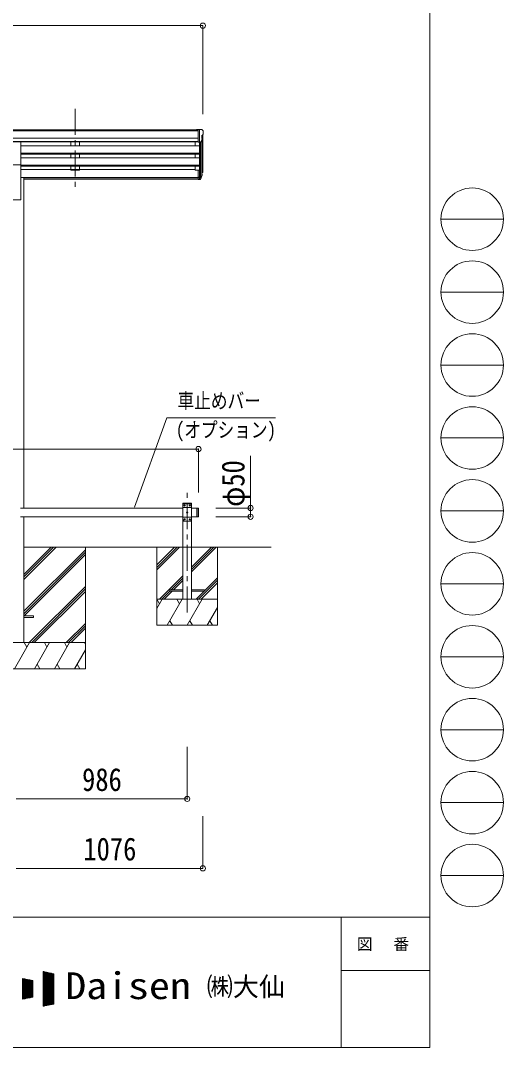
# Model space of a CAD drawing. Units: millimetres at full size, sheet at 1:30. Extents: x -8432 to 8432, y -5820 to 5820.
# Drawn here: x 5650 to 8432, y -5820 to 94 of the extents above; entities that cross this region are included whole.
import ezdxf
from ezdxf.enums import TextEntityAlignment as Align

# ---------------------------------------------------------------- set-up
doc = ezdxf.new("R2010")
doc.units = ezdxf.units.MM
doc.header["$LTSCALE"] = 30
doc.header["$PDMODE"] = 32
doc.header["$PDSIZE"] = 30
doc.linetypes.add('CHAIN1', pattern=[8, 5, -1, 1, -1])
for name, color, linetype, lineweight in [('0-0_0', 7, 'Continuous', 9), ('0-1_本体', 5, 'CHAIN1', 9), ('0-3_ELV2', 4, 'Continuous', 9), ('0-6_OTH_LINE', 6, 'Continuous', 9), ('0-7_SHAPE', 6, 'Continuous', 9), ('F-0_240', 7, 'Continuous', 9)]:
    doc.layers.add(name, color=color, linetype=linetype, lineweight=lineweight)
doc.styles.add('ＭＳ ゴシック', font='')
doc.styles.get('ＭＳ ゴシック').set_extended_font_data('MS Gothic')

msp = doc.modelspace()

# ---------------------------------------------------------------- linework, layer by layer
at = {"layer": '0-0_0'}
for p, q in [((5669.33, -2938.6), (7094.37, -2938.6)), ((5669.33, -3124.23), (5854.97, -2938.6)), ((5669.33, -3110.08), (5840.82, -2938.6)), ((5669.33, -3095.94), (5826.68, -2938.6)), ((5669.33, -3308.07), (6024.13, -2953.27)), ((6024.13, -2938.6), (6024.13, -3638.59)), ((6435.33, -3069.23), (6565.97, -2938.6)), ((6435.33, -3055.09), (6551.83, -2938.6)), ((6435.33, -3040.94), (6537.68, -2938.6)), ((6435.33, -2938.6), (6435.33, -3388.6)), ((6635.33, -3053.08), (6749.82, -2938.6)), ((6635.33, -3067.22), (6763.96, -2938.6)), ((6635.33, -3081.36), (6778.1, -2938.6)), ((5669.33, -3322.21), (6024.13, -2967.42)), ((5671.59, -3334.1), (6024.13, -2981.56)), ((6449.81, -3238.6), (6585.33, -3103.08)), ((6517.95, -3184.6), (6585.33, -3117.22)), ((6532.1, -3184.6), (6585.33, -3131.36)), ((6676.09, -3238.6), (6785.33, -3129.35)), ((6710.33, -3190.21), (6785.33, -3115.21)), ((5700.94, -3488.59), (6024.13, -3165.41)), ((5715.09, -3488.59), (6024.13, -3179.55)), ((6463.95, -3238.6), (6510.33, -3192.22)), ((6478.1, -3238.6), (6524.1, -3192.6)), ((6661.94, -3238.6), (6707.95, -3192.6)), ((6690.23, -3238.6), (6785.33, -3143.49)), ((5729.23, -3488.59), (6024.13, -3193.69)), ((6435.33, -3238.6), (6785.33, -3238.6)), ((6435.33, -3291.71), (6466, -3238.6)), ((6451, -3264.58), (6436, -3238.6)), ((6494.87, -3388.6), (6581.47, -3238.6)), ((6566.47, -3264.58), (6551.47, -3238.6)), ((6610.34, -3388.6), (6696.94, -3238.6)), ((6681.94, -3264.58), (6666.94, -3238.6)), ((6725.81, -3388.6), (6785.33, -3285.49)), ((6509.87, -3362.62), (6524.87, -3388.6)), ((6625.34, -3362.62), (6640.34, -3388.6)), ((6740.81, -3362.62), (6755.81, -3388.6)), ((5913.08, -3488.59), (6024.13, -3377.54)), ((5927.22, -3488.59), (6024.13, -3391.68)), ((5941.36, -3488.59), (6024.13, -3405.82)), ((6024.13, -3488.59), (5224.13, -3488.59)), ((5615.29, -3638.59), (5701.89, -3488.59)), ((5686.89, -3514.58), (5671.89, -3488.59)), ((5730.76, -3638.59), (5817.36, -3488.59)), ((5802.36, -3514.58), (5787.36, -3488.59)), ((5846.23, -3638.59), (5932.83, -3488.59)), ((5902.83, -3488.59), (5917.83, -3514.58)), ((6018.3, -3488.59), (6024.13, -3498.69)), ((5961.7, -3638.59), (6024.13, -3530.46)), ((5224.13, -3638.59), (6024.13, -3638.59)), ((5745.76, -3612.62), (5760.76, -3638.59)), ((5861.23, -3612.62), (5876.23, -3638.59)), ((5976.7, -3612.62), (5991.7, -3638.59))]:
    msp.add_line(p, q, dxfattribs=at)
msp.add_lwpolyline([(6435.33, -3388.6), (6785.33, -3388.6), (6785.33, -2938.6)], dxfattribs=at)
at = {"layer": '0-1_本体'}
for p, q in [((5964.33, -414.19), (5964.33, -891.71)), ((6610.33, -3315.15), (6610.33, -2599.12))]:
    msp.add_line(p, q, dxfattribs=at)
at = {"layer": '0-3_ELV2'}
for p, q in [((6673.83, -535.2), (1674.83, -535.2)), ((6673.83, -540.42), (1674.83, -540.42)), ((6673.83, -583.95), (1674.83, -583.95)), ((6663.83, -535.2), (6663.83, -533.68)), ((6692.33, -533.6), (6673.83, -533.6)), ((6680.33, -533.6), (6680.33, -767.32)), ((6687.96, -604.77), (6696.96, -589.17)), ((6692.33, -533.6), (6694.67, -533.74)), ((6694.33, -568.11), (6694.33, -584.39)), ((6699.8, -564.78), (6694.48, -567.85)), ((6695.43, -534.16), (6699.49, -539.97)), ((6700.33, -564.17), (6700.33, -766.95)), ((6702.33, -542.97), (6702.33, -543.6)), ((6673.83, -601.8), (1674.83, -601.8)), ((5596.83, -604.23), (5651.83, -604.23)), ((5651.83, -736.02), (5651.83, -604.23)), ((6673.83, -605.05), (5651.83, -605.05)), ((6680.33, -627.11), (5651.83, -627.11)), ((5939.33, -605.15), (5939.33, -627.01)), ((5989.33, -627.01), (5939.33, -627.01)), ((5989.33, -605.15), (5989.33, -627.01)), ((6655.33, -605.05), (6655.33, -627.11)), ((6673.83, -605.58), (6680.33, -605.58)), ((6680.33, -606.58), (6685.54, -606.26)), ((6686.34, -606.1), (6686.34, -812.1)), ((6695.36, -591.94), (6695.36, -793.66)), ((6680.33, -668.99), (5651.83, -668.99)), ((6680.33, -670.48), (5651.83, -670.48)), ((6680.33, -674.8), (5651.83, -674.8)), ((6680.33, -697.21), (5651.83, -697.21)), ((5939.33, -674.8), (5939.33, -697.12)), ((5989.33, -697.12), (5939.33, -697.12)), ((5989.33, -697.12), (5989.33, -674.8)), ((6655.33, -674.8), (6655.33, -697.21)), ((5596.83, -736.02), (5651.83, -736.02)), ((5651.83, -736.02), (5651.83, -938.6)), ((6680.33, -739.09), (5651.83, -739.09)), ((6680.33, -740.59), (5651.83, -740.59)), ((6680.33, -744.91), (5651.83, -744.91)), ((6655.33, -763.01), (5651.83, -763.01)), ((5939.33, -744.91), (5939.33, -767.95)), ((5989.33, -767.95), (5939.33, -767.95)), ((5989.33, -744.91), (5989.33, -767.95)), ((6655.33, -744.91), (6655.33, -767.95)), ((6655.33, -767.95), (6673.83, -767.95)), ((6673.83, -767.32), (6680.33, -767.32)), ((6673.83, -767.32), (6673.83, -821.35)), ((6680.33, -767.32), (6680.33, -822.09)), ((5669.53, -809.6), (5651.83, -809.6)), ((5669.53, -809.6), (5669.53, -2713.6)), ((6673.83, -810.02), (5669.53, -810.02)), ((6673.83, -811.42), (5669.53, -811.42)), ((6673.83, -819.11), (5669.53, -819.11)), ((6673.83, -807.45), (6680.33, -807.45)), ((6673.83, -812.33), (6680.33, -812.33)), ((6673.83, -821.35), (6680.33, -821.35)), ((6680.33, -812.35), (6685.47, -812.35)), ((6680.33, -814.16), (6685.18, -814.16)), ((6680.33, -822.09), (6685.18, -822.09)), ((6686.77, -811.67), (6694.52, -796.27)), ((6695.97, -796.62), (6687.78, -812.8)), ((6696.59, -797.19), (6687.78, -820.74)), ((6698.64, -780.13), (6695.36, -787.19)), ((6699.24, -781.51), (6695.36, -789.46)), ((6696.93, -792.78), (6696.59, -797.19)), ((5596.83, -938.6), (5651.83, -938.6)), ((5649.33, -2713.6), (6585.33, -2713.6)), ((6585.03, -2688.6), (6585.14, -2686.54)), ((6635.63, -2688.6), (6585.03, -2688.6)), ((6590.33, -2688.6), (6585.33, -2693.6)), ((6585.33, -3238.6), (6585.33, -2688.6)), ((6585.33, -2693.6), (6585.33, -2783.6)), ((6635.33, -2711.3), (6585.33, -2711.3)), ((6634.53, -2685.6), (6586.14, -2685.6)), ((6630.33, -2688.6), (6590.33, -2688.6)), ((6594.07, -2698.18), (6593.23, -2698.18)), ((6593.23, -2698.18), (6593.23, -2699.02)), ((6593.23, -2699.02), (6594.07, -2699.02)), ((6594.91, -2696.5), (6594.91, -2697.34)), ((6595.75, -2696.5), (6594.91, -2696.5)), ((6594.91, -2699.86), (6594.91, -2700.7)), ((6594.91, -2700.7), (6595.75, -2700.7)), ((6595.75, -2697.34), (6595.75, -2696.5)), ((6595.75, -2700.7), (6595.75, -2699.86)), ((6597.43, -2698.18), (6596.59, -2698.18)), ((6596.59, -2699.02), (6597.43, -2699.02)), ((6597.43, -2699.02), (6597.43, -2698.18)), ((6624.07, -2698.18), (6623.23, -2698.18)), ((6623.23, -2698.18), (6623.23, -2699.02)), ((6623.23, -2699.02), (6624.07, -2699.02)), ((6624.91, -2696.5), (6624.91, -2697.34)), ((6625.75, -2696.5), (6624.91, -2696.5)), ((6624.91, -2699.86), (6624.91, -2700.7)), ((6624.91, -2700.7), (6625.75, -2700.7)), ((6625.75, -2697.34), (6625.75, -2696.5)), ((6625.75, -2700.7), (6625.75, -2699.86)), ((6627.43, -2698.18), (6626.59, -2698.18)), ((6626.59, -2699.02), (6627.43, -2699.02)), ((6627.43, -2699.02), (6627.43, -2698.18)), ((6630.33, -2688.6), (6635.33, -2693.6)), ((6635.33, -3238.6), (6635.33, -2688.6)), ((6635.33, -2783.6), (6635.33, -2693.6)), ((6635.33, -2713.6), (6665.33, -2713.6)), ((6635.63, -2688.6), (6635.53, -2686.54)), ((6673.33, -2713.6), (6665.33, -2713.6)), ((6665.33, -2713.6), (6665.33, -2763.6)), ((5649.33, -2763.6), (6585.33, -2763.6)), ((5669.33, -2763.6), (5669.33, -3488.6)), ((6635.33, -2765.9), (6585.33, -2765.9)), ((6594.07, -2778.18), (6593.23, -2778.18)), ((6593.23, -2778.18), (6593.23, -2779.02)), ((6593.23, -2779.02), (6594.07, -2779.02)), ((6594.91, -2776.5), (6594.91, -2777.34)), ((6595.75, -2776.5), (6594.91, -2776.5)), ((6595.75, -2777.34), (6595.75, -2776.5)), ((6597.43, -2778.18), (6596.59, -2778.18)), ((6596.59, -2779.02), (6597.43, -2779.02)), ((6597.43, -2779.02), (6597.43, -2778.18)), ((6609.07, -2738.18), (6608.23, -2738.18)), ((6608.23, -2738.18), (6608.23, -2739.02)), ((6608.23, -2739.02), (6609.07, -2739.02)), ((6609.91, -2736.5), (6609.91, -2737.34)), ((6610.75, -2736.5), (6609.91, -2736.5)), ((6609.91, -2739.86), (6609.91, -2740.7)), ((6609.91, -2740.7), (6610.75, -2740.7)), ((6610.75, -2737.34), (6610.75, -2736.5)), ((6610.75, -2740.7), (6610.75, -2739.86)), ((6612.43, -2738.18), (6611.59, -2738.18)), ((6611.59, -2739.02), (6612.43, -2739.02)), ((6612.43, -2739.02), (6612.43, -2738.18)), ((6624.07, -2778.18), (6623.23, -2778.18)), ((6623.23, -2778.18), (6623.23, -2779.02)), ((6623.23, -2779.02), (6624.07, -2779.02)), ((6624.91, -2776.5), (6624.91, -2777.34)), ((6625.75, -2776.5), (6624.91, -2776.5)), ((6625.75, -2777.34), (6625.75, -2776.5)), ((6627.43, -2778.18), (6626.59, -2778.18)), ((6626.59, -2779.02), (6627.43, -2779.02)), ((6627.43, -2779.02), (6627.43, -2778.18)), ((6635.33, -2763.6), (6665.33, -2763.6)), ((6673.33, -2763.6), (6665.33, -2763.6)), ((6590.33, -2788.6), (6585.33, -2783.6)), ((6590.33, -2788.6), (6630.33, -2788.6)), ((6594.91, -2779.86), (6594.91, -2780.7)), ((6594.91, -2780.7), (6595.75, -2780.7)), ((6595.75, -2780.7), (6595.75, -2779.86)), ((6624.91, -2779.86), (6624.91, -2780.7)), ((6624.91, -2780.7), (6625.75, -2780.7)), ((6625.75, -2780.7), (6625.75, -2779.86)), ((6630.33, -2788.6), (6635.33, -2783.6)), ((6585.33, -3184.6), (6510.33, -3184.6)), ((6510.33, -3184.6), (6510.33, -3192.6)), ((6510.33, -3192.6), (6585.33, -3192.6)), ((6710.33, -3184.6), (6635.33, -3184.6)), ((6635.33, -3192.6), (6710.33, -3192.6)), ((6710.33, -3192.6), (6710.33, -3184.6)), ((5669.33, -3334.1), (5724.13, -3334.1)), ((5669.33, -3343.1), (5724.13, -3343.1)), ((5724.13, -3334.1), (5724.13, -3343.1))]:
    msp.add_line(p, q, dxfattribs=at)
for points in [[(6673.83, -605.58), (6673.83, -533.6), (6663.83, -533.68)], [(6675.33, -2715.6), (6673.33, -2713.6), (6673.33, -2763.6)], [(6675.33, -2715.6), (6675.33, -2761.6), (6673.33, -2763.6)]]:
    msp.add_lwpolyline(points, dxfattribs=at)
for centre in [(6595.33, -2698.6), (6625.33, -2698.6), (6595.33, -2778.6), (6610.33, -2738.6), (6625.33, -2778.6)]:
    msp.add_circle(centre, 3.5, dxfattribs=at)
for centre, radius, start, end in [((6694.63, -568.11), 0.3, 120, 180), ((6694.63, -584.39), 0.3, 180, 265.2833), ((6694.36, -587.67), 3, 330, 85.2833), ((6694.61, -534.74), 1, 35, 86.5), ((6699.33, -542.97), 3, 0, 87), ((6695.43, -560.41), 6.18, 315.00103, 354.2965), ((6500.33, -543.6), 202, 355.05096, 0), ((6685.36, -603.27), 3, 273.5, 330), ((6669.75, -770.63), 30.41, 341.80266, 352.8448), ((6671.15, -772.39), 29.53, 342.01856, 353.49194), ((6586.14, -2686.6), 1, 90, 176.99994), ((6594.07, -2697.34), 0.84, 270, 0), ((6594.07, -2699.86), 0.84, 0, 90), ((6596.59, -2697.34), 0.84, 180, 270), ((6596.59, -2699.86), 0.84, 90, 180), ((6624.07, -2697.34), 0.84, 270, 0), ((6624.07, -2699.86), 0.84, 0, 90), ((6626.59, -2697.34), 0.84, 180, 270), ((6626.59, -2699.86), 0.84, 90, 180), ((6634.53, -2686.6), 1, 3.00011, 90), ((6594.07, -2777.34), 0.84, 270, 0), ((6594.07, -2779.86), 0.84, 0, 90), ((6596.59, -2777.34), 0.84, 180, 270), ((6596.59, -2779.86), 0.84, 90, 180), ((6609.07, -2737.34), 0.84, 270, 0), ((6609.07, -2739.86), 0.84, 0, 90), ((6611.59, -2737.34), 0.84, 180, 270), ((6611.59, -2739.86), 0.84, 90, 180), ((6624.07, -2777.34), 0.84, 270, 0), ((6624.07, -2779.86), 0.84, 0, 90), ((6626.59, -2777.34), 0.84, 180, 270), ((6626.59, -2779.86), 0.84, 90, 180)]:
    msp.add_arc(centre, radius, start, end, dxfattribs=at)
for centre, major_axis, ratio, start_param, end_param in [((6612.47, -766.15), (-87.93, 4.42), 0.541684, 3.060334, 3.2172517), ((6611.68, -772.82), (89.06, 1.43), 0.57596, 6.1985533, 6.3701348), ((6685.18, -811.45), (3, 0), 0.90356, 4.712389, 5.7595865), ((6685.18, -819.38), (-3, 0), 0.90356, 1.5707963, 2.6179939), ((6685.47, -810.99), (1.5, 0), 0.90356, 4.712389, 5.7595865), ((6610.42, -772.73), (88.05, 0), 0.90356, 5.9828017, 6.0168888), ((6695.62, -792.78), (-1.3, 0), 0.90356, 2.9359903, 4.9130961), ((6609.7, -776.59), (89.07, 0), 0.90356, 6.0316505, 6.077583)]:
    msp.add_ellipse(centre, major_axis=major_axis, ratio=ratio, start_param=start_param, end_param=end_param, dxfattribs=at)
at = {"layer": '0-6_OTH_LINE'}
for p, q in [((1648.33, 64.8), (6700.33, 64.8)), ((6700.33, 64.8), (6700.33, -444.77)), ((1673.33, -2373.84), (6675.33, -2373.84)), ((6675.33, -2373.84), (6675.33, -2623.84)), ((6975.33, -2713.6), (6775.33, -2713.6)), ((6975.33, -2763.6), (6775.33, -2763.6)), ((6610.33, -4388.54), (6610.33, -4088.54)), ((5624.33, -4388.54), (6610.33, -4388.54)), ((6700.33, -4788.54), (6700.33, -4488.54)), ((5624.33, -4788.54), (6700.33, -4788.54))]:
    msp.add_line(p, q, dxfattribs=at)
msp.add_lwpolyline([(6975.33, -2763.6), (6975.33, -2713.6), (6975.33, -2412.01)], dxfattribs=at)
for p in [(6700.33, 64.8), (6675.33, -2373.84), (6975.33, -2713.6), (6975.33, -2763.6), (6610.33, -4388.54), (6700.33, -4788.54)]:
    msp.add_point(p, dxfattribs=at)
at = {"layer": '0-7_SHAPE'}
for p, q in [((6306.04, -2708.54), (6492.68, -2194.21)), ((6492.68, -2194.21), (7118.28, -2194.21))]:
    msp.add_line(p, q, dxfattribs=at)
at = {"layer": 'F-0_240', "color": 5}
for p, q in [((8007.94, 5820), (8007.94, -5820)), ((-8432.06, -5070), (8007.94, -5070)), ((7497.94, -5070), (7497.94, -5820)), ((7497.94, -5377.5), (8007.94, -5377.5)), ((-8432.06, -5820), (8007.94, -5820))]:
    msp.add_line(p, q, dxfattribs=at)
at = {"layer": 'F-0_240', "color": 4}
for p, q in [((8072.06, -1050), (8432.06, -1050)), ((8072.06, -1470), (8432.06, -1470)), ((8072.06, -1890), (8432.06, -1890)), ((8072.06, -2310), (8432.06, -2310)), ((8072.06, -2730), (8432.06, -2730)), ((8072.06, -3150), (8432.06, -3150)), ((8072.06, -3570), (8432.06, -3570)), ((8072.06, -3990), (8432.06, -3990)), ((8072.06, -4410), (8432.06, -4410)), ((8072.06, -4830), (8432.06, -4830))]:
    msp.add_line(p, q, dxfattribs=at)
at = {"layer": 'F-0_240'}
for p, q in [((5661.15, -5422.6), (5721.15, -5435.1)), ((5661.15, -5422.6), (5661.15, -5542.6)), ((5661.15, -5425.42), (5674.7, -5425.42)), ((5661.15, -5428.42), (5689.1, -5428.42)), ((5661.15, -5431.42), (5703.5, -5431.42)), ((5661.15, -5434.42), (5717.9, -5434.42)), ((5661.15, -5437.42), (5721.15, -5437.42)), ((5661.15, -5440.42), (5721.15, -5440.42)), ((5662.92, -5542.23), (5662.92, -5422.97)), ((5665.92, -5541.61), (5665.92, -5423.6)), ((5668.92, -5540.98), (5668.92, -5424.22)), ((5671.92, -5540.36), (5671.92, -5424.85)), ((5674.92, -5539.73), (5674.92, -5425.47)), ((5677.92, -5539.11), (5677.92, -5426.1)), ((5680.92, -5538.48), (5680.92, -5426.72)), ((5683.92, -5537.86), (5683.92, -5427.35)), ((5686.92, -5537.23), (5686.92, -5427.97)), ((5689.92, -5536.61), (5689.92, -5428.6)), ((5692.92, -5535.98), (5692.92, -5429.22)), ((5695.92, -5535.36), (5695.92, -5429.85)), ((5698.92, -5534.73), (5698.92, -5430.47)), ((5701.92, -5534.11), (5701.92, -5431.1)), ((5704.92, -5533.48), (5704.92, -5431.72)), ((5707.92, -5532.86), (5707.92, -5432.35)), ((5710.92, -5532.23), (5710.92, -5432.97)), ((5713.92, -5531.61), (5713.92, -5433.6)), ((5716.92, -5530.98), (5716.92, -5434.22)), ((5719.92, -5530.36), (5719.92, -5434.85)), ((5721.15, -5435.1), (5721.15, -5530.1)), ((5781.15, -5382.6), (5841.15, -5395.1)), ((5781.15, -5382.6), (5781.15, -5582.6)), ((5781.15, -5383.42), (5785.1, -5383.42)), ((5781.15, -5386.42), (5799.5, -5386.42)), ((5781.15, -5389.42), (5813.9, -5389.42)), ((5781.15, -5392.42), (5828.3, -5392.42)), ((5781.15, -5395.42), (5841.15, -5395.42)), ((5781.15, -5398.42), (5841.15, -5398.42)), ((5781.15, -5401.42), (5841.15, -5401.42)), ((5781.15, -5404.42), (5841.15, -5404.42)), ((5781.15, -5407.42), (5841.15, -5407.42)), ((5781.15, -5410.42), (5841.15, -5410.42)), ((5781.15, -5413.42), (5841.15, -5413.42)), ((5781.15, -5416.42), (5841.15, -5416.42)), ((5781.15, -5419.42), (5841.15, -5419.42)), ((5781.15, -5422.42), (5841.15, -5422.42)), ((5781.15, -5425.42), (5841.15, -5425.42)), ((5781.15, -5428.42), (5841.15, -5428.42)), ((5781.15, -5431.42), (5841.15, -5431.42)), ((5781.15, -5434.42), (5841.15, -5434.42)), ((5781.15, -5437.42), (5841.15, -5437.42)), ((5781.15, -5440.42), (5841.15, -5440.42)), ((5782.92, -5582.23), (5782.92, -5382.97)), ((5785.92, -5581.61), (5785.92, -5383.6)), ((5788.92, -5580.98), (5788.92, -5384.22)), ((5791.92, -5580.36), (5791.92, -5384.85)), ((5794.92, -5579.73), (5794.92, -5385.47)), ((5797.92, -5579.11), (5797.92, -5386.1)), ((5800.92, -5578.48), (5800.92, -5386.72)), ((5803.92, -5577.86), (5803.92, -5387.35)), ((5806.92, -5577.23), (5806.92, -5387.97)), ((5809.92, -5576.61), (5809.92, -5388.6)), ((5812.92, -5575.98), (5812.92, -5389.22)), ((5815.92, -5575.36), (5815.92, -5389.85)), ((5818.92, -5574.73), (5818.92, -5390.47)), ((5821.92, -5574.11), (5821.92, -5391.1)), ((5824.92, -5573.48), (5824.92, -5391.72)), ((5827.92, -5572.86), (5827.92, -5392.35)), ((5830.92, -5572.23), (5830.92, -5392.97)), ((5833.92, -5571.61), (5833.92, -5393.6)), ((5836.92, -5570.98), (5836.92, -5394.22)), ((5839.92, -5570.36), (5839.92, -5394.85)), ((5841.15, -5395.1), (5841.15, -5570.1)), ((5661.15, -5443.42), (5721.15, -5443.42)), ((5661.15, -5446.42), (5721.15, -5446.42)), ((5661.15, -5449.42), (5721.15, -5449.42)), ((5661.15, -5452.42), (5721.15, -5452.42)), ((5661.15, -5455.42), (5721.15, -5455.42)), ((5661.15, -5458.42), (5721.15, -5458.42)), ((5661.15, -5461.42), (5721.15, -5461.42)), ((5661.15, -5464.42), (5721.15, -5464.42)), ((5661.15, -5467.42), (5721.15, -5467.42)), ((5661.15, -5470.42), (5721.15, -5470.42)), ((5661.15, -5473.42), (5721.15, -5473.42)), ((5661.15, -5476.42), (5721.15, -5476.42)), ((5661.15, -5479.42), (5721.15, -5479.42)), ((5661.15, -5482.42), (5721.15, -5482.42)), ((5661.15, -5485.42), (5721.15, -5485.42)), ((5661.15, -5488.42), (5721.15, -5488.42)), ((5661.15, -5491.42), (5721.15, -5491.42)), ((5661.15, -5494.42), (5721.15, -5494.42)), ((5661.15, -5497.42), (5721.15, -5497.42)), ((5781.15, -5443.42), (5841.15, -5443.42)), ((5781.15, -5446.42), (5841.15, -5446.42)), ((5781.15, -5449.42), (5841.15, -5449.42)), ((5781.15, -5452.42), (5841.15, -5452.42)), ((5781.15, -5455.42), (5841.15, -5455.42)), ((5781.15, -5458.42), (5841.15, -5458.42)), ((5781.15, -5461.42), (5841.15, -5461.42)), ((5781.15, -5464.42), (5841.15, -5464.42)), ((5781.15, -5467.42), (5841.15, -5467.42)), ((5781.15, -5470.42), (5841.15, -5470.42)), ((5781.15, -5473.42), (5841.15, -5473.42)), ((5781.15, -5476.42), (5841.15, -5476.42)), ((5781.15, -5479.42), (5841.15, -5479.42)), ((5781.15, -5482.42), (5841.15, -5482.42)), ((5781.15, -5485.42), (5841.15, -5485.42)), ((5781.15, -5488.42), (5841.15, -5488.42)), ((5781.15, -5491.42), (5841.15, -5491.42)), ((5781.15, -5494.42), (5841.15, -5494.42)), ((5781.15, -5497.42), (5841.15, -5497.42)), ((5661.15, -5500.42), (5721.15, -5500.42)), ((5661.15, -5503.42), (5721.15, -5503.42)), ((5661.15, -5506.42), (5721.15, -5506.42)), ((5661.15, -5509.42), (5721.15, -5509.42)), ((5661.15, -5512.42), (5721.15, -5512.42)), ((5661.15, -5515.42), (5721.15, -5515.42)), ((5661.15, -5518.42), (5721.15, -5518.42)), ((5661.15, -5521.42), (5721.15, -5521.42)), ((5661.15, -5524.42), (5721.15, -5524.42)), ((5661.15, -5527.42), (5721.15, -5527.42)), ((5661.15, -5542.6), (5721.15, -5530.1)), ((5661.15, -5530.42), (5719.6, -5530.42)), ((5661.15, -5533.42), (5705.2, -5533.42)), ((5661.15, -5536.42), (5690.8, -5536.42)), ((5661.15, -5539.42), (5676.4, -5539.42)), ((5661.15, -5542.42), (5662, -5542.42)), ((5781.15, -5500.42), (5841.15, -5500.42)), ((5781.15, -5503.42), (5841.15, -5503.42)), ((5781.15, -5506.42), (5841.15, -5506.42)), ((5781.15, -5509.42), (5841.15, -5509.42)), ((5781.15, -5512.42), (5841.15, -5512.42)), ((5781.15, -5515.42), (5841.15, -5515.42)), ((5781.15, -5518.42), (5841.15, -5518.42)), ((5781.15, -5521.42), (5841.15, -5521.42)), ((5781.15, -5524.42), (5841.15, -5524.42)), ((5781.15, -5527.42), (5841.15, -5527.42)), ((5781.15, -5530.42), (5841.15, -5530.42)), ((5781.15, -5533.42), (5841.15, -5533.42)), ((5781.15, -5536.42), (5841.15, -5536.42)), ((5781.15, -5539.42), (5841.15, -5539.42)), ((5781.15, -5542.42), (5841.15, -5542.42)), ((5781.15, -5545.42), (5841.15, -5545.42)), ((5781.15, -5548.42), (5841.15, -5548.42)), ((5781.15, -5551.42), (5841.15, -5551.42)), ((5781.15, -5554.42), (5841.15, -5554.42)), ((5781.15, -5557.42), (5841.15, -5557.42)), ((5781.15, -5560.42), (5841.15, -5560.42)), ((5781.15, -5563.42), (5841.15, -5563.42)), ((5781.15, -5566.42), (5841.15, -5566.42)), ((5781.15, -5569.42), (5841.15, -5569.42)), ((5841.15, -5570.1), (5781.15, -5582.6)), ((5781.15, -5572.42), (5830, -5572.42)), ((5781.15, -5575.42), (5815.6, -5575.42)), ((5781.15, -5578.42), (5801.2, -5578.42)), ((5781.15, -5581.42), (5786.8, -5581.42))]:
    msp.add_line(p, q, dxfattribs=at)
at = {"layer": 'F-0_240', "color": 4}
for centre in [(8252.05, -1050), (8252.05, -1470), (8252.05, -1890), (8252.05, -2310), (8252.05, -2730), (8252.05, -3150), (8252.05, -3570), (8252.05, -3990), (8252.05, -4410), (8252.05, -4830)]:
    msp.add_circle(centre, 180, dxfattribs=at)

# ---------------------------------------------------------------- texts
at = {"layer": '0-6_OTH_LINE', "color": 7, "style": 'ＭＳ ゴシック', "width": 0.85}
msp.add_text('φ50', height=132, rotation=90, dxfattribs=at).set_placement((6980, -2706.66), align=Align.BOTTOM_LEFT)
for s, p in [('986', (6004.83, -4382.54)), ('1076', (6012.33, -4782.54))]:
    msp.add_text(s, height=132, dxfattribs=at).set_placement(p, align=Align.BOTTOM_LEFT)
at = {"layer": '0-7_SHAPE', "color": 7, "style": 'ＭＳ ゴシック', "width": 0.8}
for s, p in [('車止めバー', (6554.68, -2166.2)), ('(オプション)', (6545.31, -2333.52))]:
    msp.add_text(s, height=87.98, dxfattribs=at).set_placement(p, align=Align.BOTTOM_LEFT)
at = {"layer": 'F-0_240', "style": 'ＭＳ ゴシック', "width": 1.15}
msp.add_text('Daisen', height=154, dxfattribs=at).set_placement((5908.01, -5587.6), align=Align.BOTTOM_LEFT)
at = {"layer": 'F-0_240', "style": 'ＭＳ ゴシック'}
msp.add_text('㈱大仙\u3000', height=110, dxfattribs=at).set_placement((6723.41, -5557.6), align=Align.BOTTOM_LEFT)
at = {"layer": 'F-0_240', "insert": (7587.94, -5265), "char_height": 65.98, "attachment_point": 7, "style": 'ＭＳ ゴシック'}
msp.add_mtext('\\T1.17;図\u3000番', dxfattribs=at)

doc.saveas('drawing.dxf')
